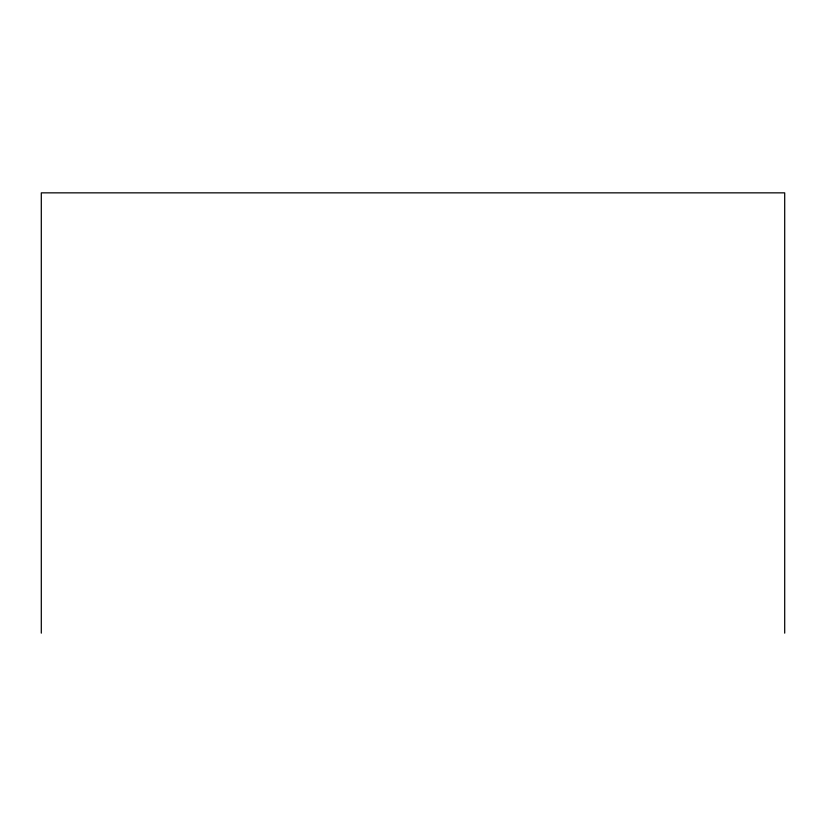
<?xml version="1.0" encoding="UTF-8"?>
<svg xmlns="http://www.w3.org/2000/svg" width="826" height="826" viewBox="0 0 826 826"><rect width="100%" height="100%" fill="white"/><g stroke="black" fill="none" stroke-linecap="round" stroke-linejoin="round"><path stroke-width="1.24" d="M784.7 633.15L784.7 192.85L41.3 192.85L41.3 633.15"/></g></svg>
